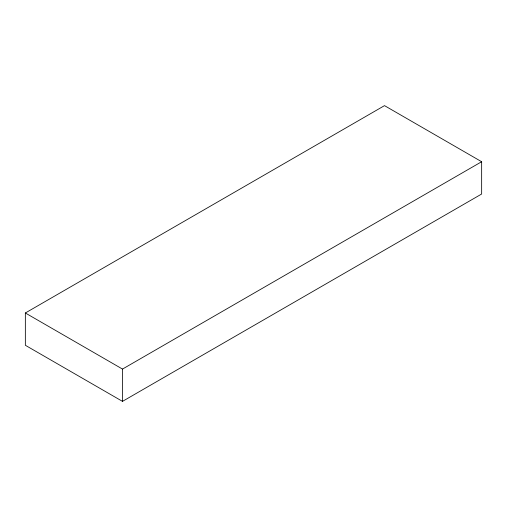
<?xml version="1.0" encoding="UTF-8"?>
<svg xmlns="http://www.w3.org/2000/svg" width="507" height="507" viewBox="0 0 507 507"><rect width="100%" height="100%" fill="white"/><g stroke="black" fill="none" stroke-linecap="round" stroke-linejoin="round"><path stroke-width="0.76" d="M25.35 312.984L384.502 105.633L481.65 161.72L481.65 194.016L122.498 401.367L25.35 345.28L25.35 312.984L122.498 369.077L481.65 161.72M122.498 369.077L122.498 401.367"/></g></svg>
